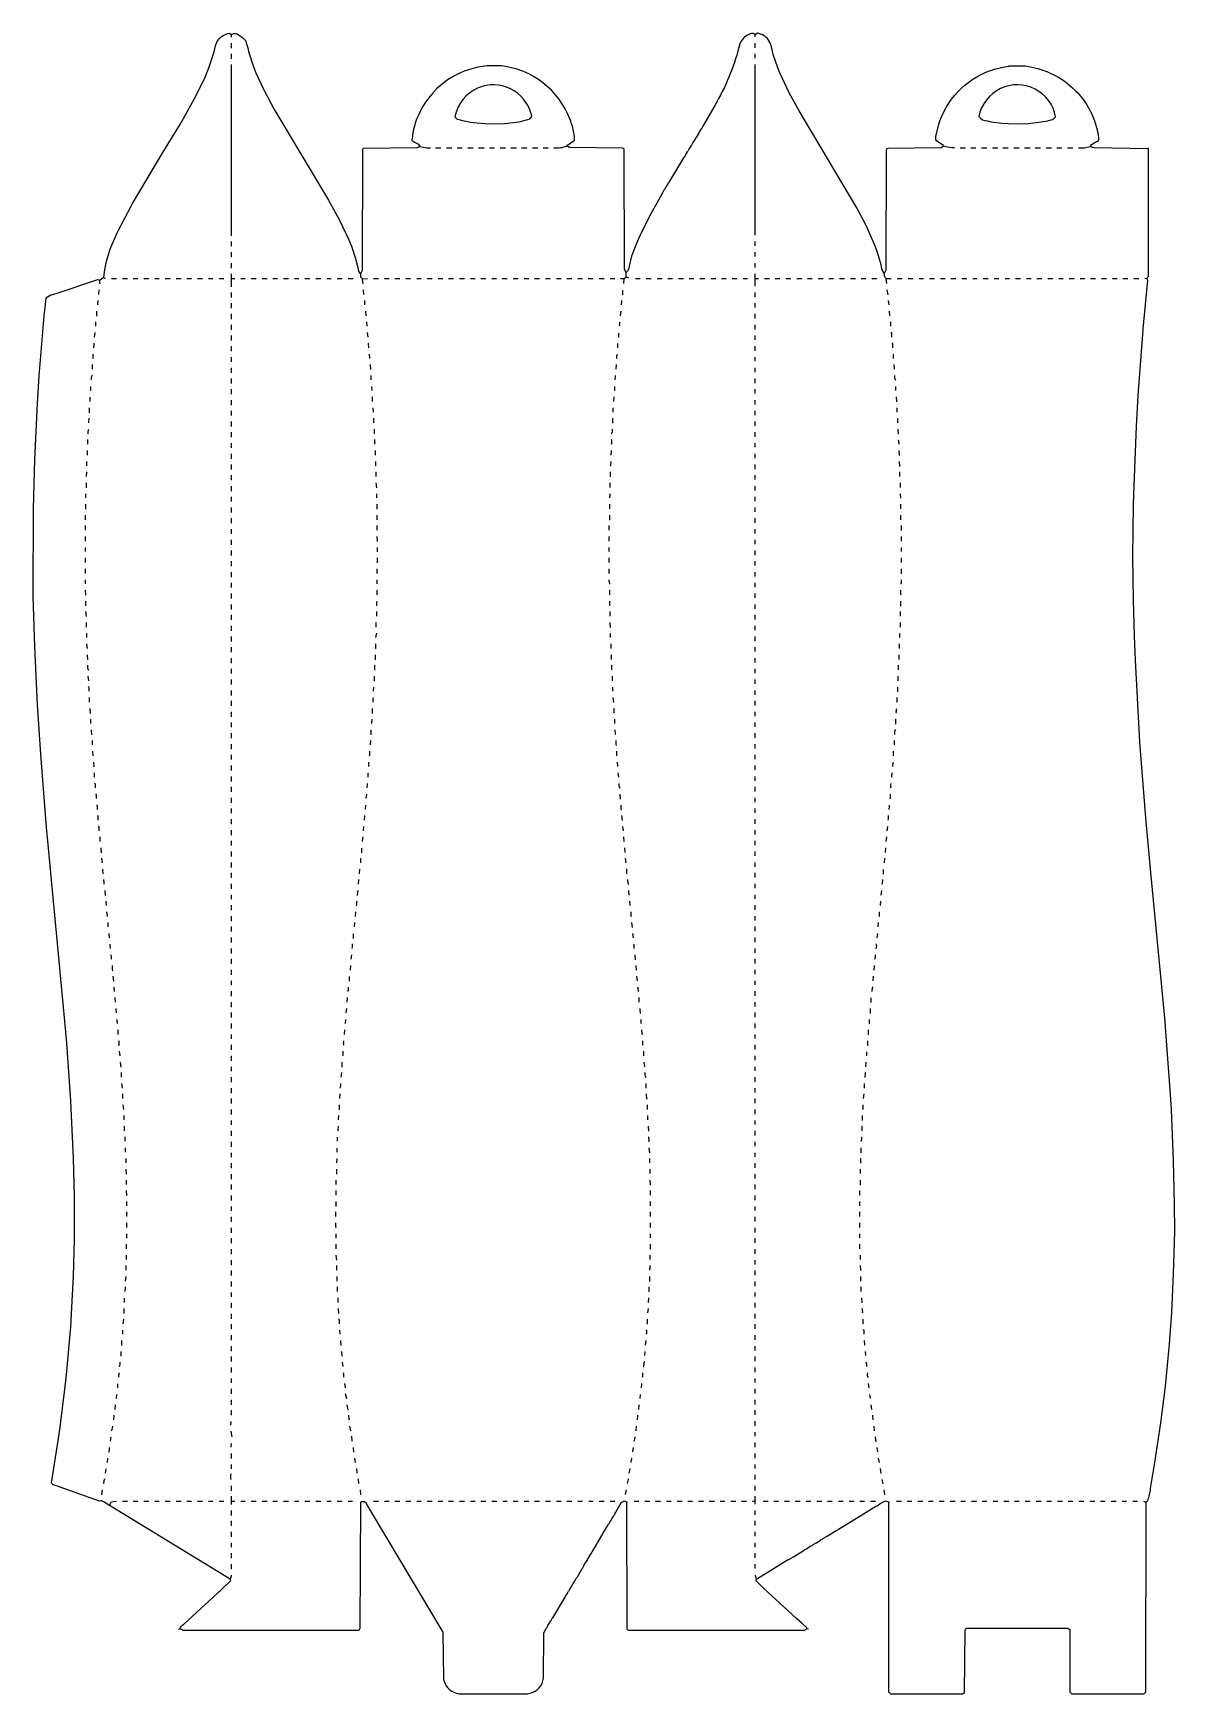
# Model space of a CAD drawing. Extents: x 252 to 2761, y 370 to 4019.
import ezdxf

# ---------------------------------------------------------------- set-up
doc = ezdxf.new("R2010")
doc.units = 0
doc.layers.get('0').update_dxf_attribs({"linetype": 'CONTINUOUS'})

msp = doc.modelspace()

# ---------------------------------------------------------------- linework, layer by layer
at = {"color": 7, "linetype": 'CONTINUOUS'}
for points in [[(411, 3480, -0.120666), (407, 3482, -0.090129), (436.7, 3580.1), (439.2, 3585.9), (467, 3639), (470.2, 3644.9), (537.2, 3756.9), (576, 3820, -0.129316), (578.8, 3825.1), (610.2, 3881.9), (629.7, 3922.1), (638.2, 3942.9), (649.647059, 3978.088235), (652.647059, 3991.088235), (655.8, 3999.1), (658.2, 4003.9, -0.184813), (683, 4019), (686, 4017), (689, 4017, -0.348043), (703.153846, 4015.230769, -0.115115), (719, 4002), (720.2, 3998.1), (723.615385, 3986.923077), (725.352941, 3979.088235), (735.3, 3947.1), (741.3, 3932.1), (758.2, 3896.1), (759.8, 3892.9), (780.230769, 3854.153846), (783.2, 3849.1), (901.2, 3652.1), (925.2, 3608.1), (945.7, 3564.9), (951.2, 3551.1), (960.647059, 3523.911765), (961.352941, 3521.088235), (965.594595, 3503.932432), (966.405405, 3499.067568, 0.224135), (972, 3490)], [(2123, 3492), (2122, 3492), (2120.769231, 3493.846154), (2119.230769, 3496.153846), (2117.405405, 3501.067568), (2115.647059, 3509.911765), (2107.7, 3536.9), (2102.7, 3550.9), (2083.2, 3595.1), (2062.2, 3635.1), (1935.2, 3848.1), (1913.230769, 3888.153846), (1892.8, 3931.9), (1888.3, 3943.1), (1878.647059, 3971.911765), (1874.384615, 3989.076923, 0.132248), (1867.24, 4005.18, 0.191738), (1844, 4019), (1841, 4017), (1837, 4017, 0.341021), (1824.9, 4016.2, 0.205161), (1805.3, 3995.9, -0.068625), (1754.2, 3867.9, -0.067868), (1750, 3861), (1749.8, 3860.1), (1724, 3815), (1723, 3814, -0.129316), (1720.2, 3808.9), (1718, 3805, 0.145376), (1716, 3801), (1709, 3790, 0.120666), (1707, 3786), (1702, 3779, -0.212214), (1700, 3776, -0.129316), (1697.2, 3770.9), (1694, 3766, -0.129316), (1691.2, 3760.9), (1689, 3758, -0.066559), (1681, 3745), (1648, 3690), (1647, 3689, -0.129316), (1644.2, 3683.9, -0.089283), (1641, 3679, -0.129316), (1638.2, 3673.9), (1635, 3668, 0.120666), (1633, 3664), (1606.2, 3616.9), (1585.2, 3573.9), (1579.3, 3560.9), (1567.3, 3528.9), (1561.647059, 3507.088235, -0.234862), (1555, 3493)], [(1396, 3767, 0.095281), (1425, 3771), (1426, 3773), (1441, 3783), (1442, 3785, 0.076783), (1431.3, 3831.1, 0.280254), (1281, 3947, 0.232825), (1131.2, 3888.9), (1130, 3887, 0.1622), (1084.569231, 3787.053846, 0.45566), (1086.82, 3781.76), (1090.18, 3779.24), (1097, 3776), (1102, 3771), (1102, 3770)], [(2277, 3767, -0.099106), (2253, 3771), (2253, 3772), (2238, 3782), (2236, 3785), (2236, 3792), (2241.352941, 3815.911765, -0.237359), (2355.9, 3937.3), (2364.9, 3940.3), (2383.067568, 3944.594595), (2395.946154, 3946.430769), (2397, 3947), (2432, 3947), (2439.946154, 3945.569231, -0.152703), (2537.22069, 3898.248276, -0.180317), (2593.42, 3788.06, -0.380709), (2589, 3780), (2576, 3772), (2576, 3770)], [(1281, 3820), (1319.932432, 3824.405405), (1335.9, 3828.3), (1338.9, 3829.3), (1343, 3831), (1346, 3833, 0.372935), (1346.3, 3842.1, 0.453097), (1230.1, 3898.8, 0.252517), (1179, 3835), (1184, 3830), (1190.088235, 3828.352941), (1192.911765, 3827.647059), (1213.06, 3823.42), (1218.94, 3822.58), (1245.013139, 3820.486131), (1281, 3820)], [(2433, 3820), (2456.95122, 3822.439024), (2482.1, 3826.7), (2489.1, 3828.7, 0.158225), (2499, 3835, 0.497202), (2377.9, 3897.2, 0.228405), (2330, 3836, 0.229294), (2349.088235, 3826.352941), (2356.923077, 3824.615385), (2381.030973, 3821.464602), (2394.969027, 3820.535398), (2433, 3820)], [(978, 3468, -0.129361), (976.439024, 3471.04878), (976, 3479), (972, 3483), (972, 3490), (972.2, 3490.9), (975.50188, 3498.001866), (976.49812, 3763.998134, -0.235341), (979.004237, 3766.50431), (1094.995763, 3767.49569), (1096.9, 3768.2, -0.105047), (1102, 3770), (1109.911765, 3768.647059, 0.085689), (1125, 3767)], [(1550, 3469), (1551, 3480), (1555, 3484), (1555, 3493), (1551.498106, 3500.00188), (1551, 3764, 0.241527), (1546.995727, 3766.504347), (1432.004273, 3767.495653, -0.074441), (1425, 3771)], [(2128, 3469), (2127, 3480, -0.294018), (2123, 3492), (2126.501894, 3499.00188), (2127.498106, 3762.99812, -0.408398), (2131.004273, 3766.504347), (2245.995727, 3767.495653, 0.074441), (2253, 3771)], [(2692, 793), (2694.1, 792.2, 0.570539), (2701, 794, 0.081698), (2707.615385, 821.076923), (2717.405405, 877.932432), (2730.569231, 965.053846), (2740.439024, 1044.95122), (2749.541176, 1139.035294), (2754.466926, 1207.970817), (2758.515596, 1293.014679), (2761, 1386), (2760.491808, 1446.007932), (2758.514682, 1541.986134), (2753.470769, 1654.026154), (2751.533074, 1686.970817), (2740.544828, 1834.962069), (2739.544828, 1846.962069), (2708.54918, 2174.959016), (2697.544828, 2294.962069), (2684.464602, 2461.030973), (2682.535398, 2489.969027), (2674.480059, 2641.018464), (2672.518471, 2693.982803), (2670.494738, 2773.005154), (2669, 2869), (2670.511892, 2983.011351), (2671.488108, 3024.988649), (2676.527624, 3155.024862), (2680.468966, 3223.972414), (2690.544828, 3357.037931), (2691.54918, 3369.040984), (2702, 3476), (2700, 3479, -0.085094), (2703, 3485), (2703, 3763), (2702, 3766)], [(571, 512), (574, 513, -0.128525), (583, 523), (657, 591, -0.071068), (664, 597), (666, 599), (686.4, 618.8), (685, 622), (423.153846, 781.230769), (421, 783), (418.18, 784.24), (414.82, 786.76), (406.911765, 791.647059), (404.206897, 792.517241), (402, 794), (398, 793.5), (311.1, 824.2), (309.9, 824.7), (296, 829), (292, 833), (308.58, 936.06), (311.42, 955.94), (322.560976, 1045.04878), (325.439024, 1070.95122), (334.535398, 1176.030973), (336.464602, 1204.969027), (340.516098, 1288.015122), (343, 1369), (342.490203, 1463.009427), (340.515596, 1546.985321), (335.529231, 1655.973846), (334.531034, 1672.972414), (325.544828, 1799.962069), (323.544828, 1824.962069), (283.54918, 2251.959016), (281.54918, 2273.959016), (268.464602, 2435.030973), (261.531034, 2542.972414), (255.482797, 2671.016093), (252, 2782), (252.511101, 2974.010628), (255.482185, 3081.983373), (261.470769, 3204.973846), (265.464602, 3265.969027), (276.445545, 3397.955446), (280.42, 3435.94, -0.237592), (295.1, 3444.7), (308.9, 3449.3), (394, 3477.5), (399, 3477), (404.9, 3481.2), (407, 3482)], [(1561, 3481, -0.085094), (1555, 3484)], [(1541, 3375, -0.088179), (1542, 3385)], [(2137, 3375, 0.088179), (2136, 3385)], [(385, 3328, 0.075231), (386, 3338)], [(1535, 3304, -0.088179), (1536, 3314)], [(380, 3257, -0.177876), (382, 3268)], [(2148, 3256, -0.177876), (2146, 3267)], [(373, 3139, -0.088179), (374, 3149)], [(1524, 3139, 0.075231), (1525, 3149)], [(1523, 3116, 0.163788), (1523, 3126)], [(2156, 3115, -0.09779), (2154, 3125)], [(1521, 3068, 0.075231), (1522, 3078)], [(1519, 2998, 0.07013), (1520, 3007)], [(1007, 2761, -0.088179), (1008, 2771)], [(374, 2619, -0.106907), (372, 2630)], [(999, 2549, -0.088179), (1000, 2559)], [(2150, 2549, 0.075231), (2151, 2559)], [(2149, 2525, -0.088179), (2150, 2535)], [(2146, 2478, -0.177876), (2148, 2489)], [(1534, 2454, -0.079254), (1533, 2465)], [(991, 2431, 0.075231), (992, 2441)], [(988, 2384, -0.088179), (989, 2394)], [(1542, 2360, -0.23154), (1540, 2370)], [(2138, 2360, -0.200482), (2138, 2370)], [(395, 2290, 0.088179), (394, 2300)], [(2131, 2290, 0.075231), (2132, 2300)], [(2133, 2313, 0.075231), (2134, 2323)], [(408, 2149, 0.088179), (407, 2159)], [(1561, 2148, -0.129361), (1559.439024, 2151.04878), (1559, 2159)], [(2118, 2149, 0.075231), (2119, 2159)], [(965, 2124), (965.445545, 2132.955446, -0.131523), (967, 2136)], [(1567, 2077, -0.079254), (1566, 2088)], [(953, 2008, 0.075231), (954, 2018)], [(2105, 2007, 0.159525), (2105, 2018)], [(424, 1984, 0.088179), (423, 1994)], [(2102, 1984, 0.075231), (2103, 1994)], [(427, 1959, -0.079254), (426, 1970)], [(944, 1913, 0.075231), (945, 1923)], [(1582, 1913, 0.088179), (1581, 1923)], [(2096, 1913), (2096.439024, 1920.95122, -0.129758), (2098, 1924)], [(1587, 1865, -0.079254), (1586, 1876)], [(437, 1843, 0.083987), (436, 1852)], [(439, 1819, 0.088179), (438, 1829)], [(1591, 1818, -0.079254), (1590, 1829)], [(440, 1794, 0.178797), (440, 1805)], [(935, 1795, -0.171293), (935, 1805)], [(1599, 1724, -0.177876), (1597, 1735)], [(2080, 1725, 0.075231), (2081, 1735)], [(926, 1678, -0.088179), (927, 1688)], [(927, 1701, 0.075231), (928, 1711)], [(2072, 1584, 0.075231), (2073, 1594)], [(918, 1394, -0.079254), (917, 1405)], [(1607, 1301, 0.075231), (1608, 1311)], [(2075, 1207, 0.088179), (2074, 1217)], [(1600, 1160, 0.160864), (1600, 1170)], [(2077, 1182, -0.079254), (2076, 1193)], [(442, 1089, 0.075231), (443, 1099)], [(1594, 1088), (1594.445545, 1096.955446, -0.131523), (1596, 1100)], [(2084, 1089, 0.088179), (2083, 1099)], [(935, 1066, 0.083987), (934, 1075)], [(1591, 1066, 0.07013), (1592, 1075)], [(2088, 1065, -0.23154), (2086, 1075)], [(947, 971, -0.079254), (946, 982)], [(1573, 925, 0.063906), (1575, 935)], [(418, 901, 0.063906), (420, 911)], [(407, 832, -0.084195), (409, 841), (410, 842)], [(687, 841, -0.141494), (687, 853)], [(972, 807, 0.094891), (971, 818)], [(422, 789, 0.163892), (424.176, 792.032), (435, 793)], [(574, 513, -0.085094), (580, 510), (967, 510, 0.271313), (970.501812, 514.001799), (972, 791, -0.635689), (985.2, 785.1), (994.8, 768.9), (1152.3, 505.1), (1153.615385, 402.923077), (1154.384615, 399.076923), (1157.2, 392.1), (1159.769231, 387.846154, 0.237349), (1189, 370), (1338, 370), (1343.932432, 371.405405, 0.319834), (1373.504999, 404.004901), (1374.495001, 503.995099), (1378.8, 512.1), (1379.2, 512.9, -0.113019), (1382, 517, -0.129316), (1384.8, 522.1), (1387.8, 527.1, -0.089283), (1391, 532, -0.129316), (1393.8, 537.1), (1421, 582, -0.129316), (1423.8, 587.1), (1427.8, 594.1, -0.118981), (1430, 597, -0.129316), (1432.8, 602.1), (1435.8, 607.1, -0.089283), (1439, 612, -0.129316), (1441.8, 617.1), (1444.8, 622.1, -0.089283), (1448, 627), (1457.8, 644.1, -0.078461), (1459.8, 647.1), (1462, 651, 0.120666), (1464, 655), (1468, 661, 0.120666), (1470, 665), (1478.8, 679.1, -0.089283), (1482, 684), (1490.8, 699.1, -0.089283), (1494, 704), (1502, 718, 0.120666), (1504, 722), (1515.8, 741.1, -0.078461), (1517.8, 744.1), (1521, 749, -0.129316), (1523.8, 754.1), (1526.8, 759.1, -0.089283), (1530, 764, -0.129316), (1532.8, 769.1), (1545, 791), (1544, 792)], [(1545, 791, 0.162817), (1550, 794), (1552.1, 793.2, 0.111169), (1558, 791)], [(1842, 623), (1843.9, 623.3), (1910, 664, 0.129316), (1915.1, 666.8), (1919, 669, -0.120666), (1923, 671), (1937, 680, -0.120666), (1941, 682), (1945.1, 684.8, 0.118981), (1948, 687, 0.129316), (1953.1, 689.8), (1961, 695, 0.129316), (1966.1, 697.8), (1971, 701, 0.129316), (1976.1, 703.8), (1979.9, 706.2, 0.113019), (1984, 709, 0.129316), (1989.1, 711.8), (1994.1, 714.8, 0.089283), (1999, 718), (2017.1, 728.8, 0.089283), (2022, 732), (2040.1, 742.8, 0.089283), (2045, 746), (2045.9, 746.2), (2104, 782, 0.129316), (2109.1, 784.8), (2113.1, 787.8), (2125, 794), (2134, 791)], [(2132, 791), (2132, 374, 0.064594), (2137, 370), (2295, 370), (2296.1, 370.8), (2299, 373), (2300.496324, 509.996377), (2301.5, 512.5), (2302.9, 513.3), (2304, 514), (2526, 514), (2528, 513), (2530, 511), (2530, 374, 0.064594), (2535, 370), (2693, 370, 0.102492), (2697.501199, 374.001193), (2698, 791)], [(685, 622), (686.8, 627.1, 0.113888), (688, 631)], [(1956, 512), (1952, 513), (1952, 515), (1941.228302, 525.249057), (1929.771698, 535.750943), (1857, 602), (1841, 618), (1841, 621), (1842, 623, -0.155288), (1839, 631)]]:
    msp.add_lwpolyline(points, format="xyb", dxfattribs=at)
for points in [[(688, 4010), (688, 4017)], [(1839, 4011), (1839, 4017)], [(688, 3986), (688, 3997)], [(1839, 3987), (1839, 3997)], [(688, 3963), (688, 3974)], [(688, 3574), (688, 3950)], [(1839, 3964), (1839, 3974)], [(1839, 3575), (1839, 3950)], [(1136, 3767), (1148, 3767)], [(1160, 3767), (1172, 3767)], [(1184, 3767), (1195, 3767)], [(1207, 3767), (1219, 3767)], [(1231, 3767), (1243, 3767)], [(1255, 3767), (1266, 3767)], [(1278, 3767), (1290, 3767)], [(1302, 3767), (1314, 3767)], [(1325, 3767), (1337, 3767)], [(1349, 3767), (1361, 3767)], [(1373, 3767), (1384, 3767)], [(2289, 3767), (2301, 3767)], [(2313, 3767), (2324, 3767)], [(2336, 3767), (2348, 3767)], [(2360, 3767), (2372, 3767)], [(2383, 3767), (2395, 3767)], [(2407, 3767), (2419, 3767)], [(2431, 3767), (2443, 3767)], [(2454, 3767), (2466, 3767)], [(2478, 3767), (2490, 3767)], [(2502, 3767), (2513, 3767)], [(2525, 3767), (2537, 3767)], [(2549, 3767), (2561.967005, 3767.461929), (2576, 3770), (2579.9, 3768.8), (2583.004237, 3767.49569), (2702, 3766), (2703, 3767)], [(688, 3551), (688, 3561)], [(1839, 3552), (1839, 3561)], [(688, 3527), (688, 3538)], [(688, 3503), (688, 3514)], [(1839, 3528), (1839, 3538)], [(1839, 3504), (1839, 3514)], [(399, 3468), (398, 3477)], [(424, 3480), (435, 3480)], [(448, 3480), (459, 3480)], [(472, 3480), (482, 3480)], [(495, 3480), (506, 3480)], [(519, 3480), (529, 3480)], [(542, 3480), (553, 3480)], [(566, 3480), (577, 3480)], [(590, 3480), (600, 3480)], [(613, 3480), (624, 3480)], [(637, 3480), (647, 3480)], [(661, 3480), (671, 3480)], [(688, 3462), (688, 3480), (688, 3490)], [(688, 3480), (695, 3480)], [(708, 3480), (718, 3480)], [(731, 3480), (742, 3480)], [(755, 3480), (766, 3480)], [(779, 3480), (789, 3480)], [(802, 3480), (813, 3480)], [(826, 3480), (836, 3480)], [(849, 3480), (860, 3480)], [(873, 3480), (884, 3480)], [(897, 3480), (907, 3480)], [(920, 3480), (931, 3480)], [(944, 3480), (955, 3480)], [(976, 3479), (987, 3480)], [(1000, 3480), (1011, 3480)], [(1024, 3480), (1034, 3480)], [(1047, 3480), (1058, 3480)], [(1071, 3480), (1081, 3480)], [(1095, 3480), (1105, 3480)], [(1118, 3480), (1129, 3480)], [(1142, 3480), (1152, 3480)], [(1165, 3480), (1176, 3480)], [(1189, 3480), (1200, 3480)], [(1213, 3480), (1223, 3480)], [(1236, 3480), (1247, 3480)], [(1260, 3480), (1270, 3480)], [(1283, 3480), (1294, 3480)], [(1307, 3480), (1318, 3480)], [(1331, 3480), (1341, 3480)], [(1354, 3480), (1365, 3480)], [(1378, 3480), (1388, 3480)], [(1402, 3480), (1412, 3480)], [(1425, 3480), (1436, 3480)], [(1449, 3480), (1459, 3480)], [(1472, 3480), (1483, 3480)], [(1496, 3480), (1507, 3480)], [(1520, 3480), (1530, 3480)], [(1543, 3480), (1551, 3480)], [(1576, 3480), (1586, 3480)], [(1599, 3480), (1610, 3480)], [(1623, 3480), (1634, 3480)], [(1647, 3480), (1657, 3480)], [(1670, 3480), (1681, 3480)], [(1694, 3480), (1704, 3480)], [(1717, 3480), (1728, 3480)], [(1741, 3480), (1752, 3480)], [(1765, 3480), (1775, 3480)], [(1788, 3480), (1799, 3480)], [(1812, 3480), (1822, 3480)], [(1839, 3463), (1839, 3480), (1839, 3490)], [(1839, 3480), (1846, 3480)], [(1859, 3480), (1870, 3480)], [(1883, 3480), (1893, 3480)], [(1906, 3480), (1917, 3480)], [(1930, 3480), (1941, 3480)], [(1954, 3480), (1964, 3480)], [(1977, 3480), (1988, 3480)], [(2001, 3480), (2011, 3480)], [(2024, 3480), (2035, 3480)], [(2048, 3480), (2059, 3480)], [(2072, 3480), (2082, 3480)], [(2095, 3480), (2106, 3480)], [(2127, 3480), (2138, 3480)], [(2151, 3480), (2162, 3480)], [(2175, 3480), (2186, 3480)], [(2199, 3480), (2209, 3480)], [(2222, 3480), (2233, 3480)], [(2246, 3480), (2256, 3480)], [(2269, 3480), (2280, 3480)], [(2293, 3480), (2304, 3480)], [(2317, 3480), (2327, 3480)], [(2340, 3480), (2351, 3480)], [(2364, 3480), (2374, 3480)], [(2388, 3480), (2398, 3480)], [(2411, 3480), (2422, 3480)], [(2435, 3480), (2445, 3480)], [(2458, 3480), (2469, 3480)], [(2482, 3480), (2493, 3480)], [(2506, 3480), (2516, 3480)], [(2529, 3480), (2540, 3480)], [(2553, 3480), (2563, 3480)], [(2576, 3480), (2587, 3480)], [(2600, 3480), (2611, 3480)], [(2624, 3480), (2634, 3480)], [(2647, 3480), (2658, 3480)], [(2671, 3480), (2682, 3480)], [(2700, 3479), (2695, 3480)], [(394, 3422), (395, 3432)], [(396, 3445), (397, 3455)], [(688, 3438), (688, 3449)], [(979, 3445), (978, 3455)], [(981, 3422), (981, 3431), (980, 3432)], [(1545, 3422), (1546, 3432)], [(1548, 3444), (1548, 3454)], [(1839, 3439), (1839, 3449)], [(2131, 3444), (2129, 3455)], [(2133, 3422), (2132, 3432)], [(392, 3397), (392, 3408)], [(688, 3415), (688, 3426)], [(688, 3391), (688, 3402)], [(984, 3398), (983, 3408)], [(1543, 3398), (1544, 3408)], [(1839, 3416), (1839, 3426)], [(1839, 3392), (1839, 3402)], [(2135, 3398), (2134, 3408)], [(387, 3351), (388, 3361)], [(389, 3375), (390, 3376), (390, 3385)], [(688, 3367), (688, 3378)], [(986, 3375), (985, 3385)], [(988, 3351), (987, 3361)], [(1539, 3350), (1539, 3360)], [(1839, 3368), (1839, 3378)], [(2139, 3351), (2139, 3360), (2137, 3362)], [(688, 3344), (688, 3355)], [(688, 3320), (688, 3331)], [(990, 3328), (989, 3338)], [(1537, 3328), (1537, 3337)], [(1839, 3345), (1839, 3355)], [(1839, 3321), (1839, 3331)], [(2141, 3328), (2141, 3337), (2140, 3338)], [(382, 3281), (382, 3291)], [(383, 3304), (384, 3305), (384, 3314)], [(688, 3297), (688, 3307)], [(992, 3304), (991, 3314)], [(994, 3280), (993, 3291)], [(1533, 3281), (1534, 3291)], [(1839, 3298), (1839, 3307)], [(2143, 3304), (2143, 3313), (2142, 3314)], [(2145, 3281), (2144, 3291)], [(688, 3273), (688, 3284)], [(688, 3249), (688, 3260)], [(995, 3257), (995, 3267)], [(1531, 3257), (1532, 3267)], [(1839, 3274), (1839, 3284)], [(1839, 3250), (1839, 3260)], [(377, 3210), (377, 3219)], [(378, 3234), (379, 3235), (379, 3243)], [(688, 3226), (688, 3237)], [(688, 3202), (688, 3213)], [(997, 3234), (996, 3243)], [(998, 3210), (998, 3220)], [(1528, 3210), (1529, 3220)], [(1530, 3234), (1530, 3243)], [(1839, 3227), (1839, 3237)], [(1839, 3203), (1839, 3213)], [(2148, 3234), (2148, 3243)], [(2150, 3209), (2149, 3220)], [(376, 3185), (376, 3196)], [(688, 3179), (688, 3189)], [(1000, 3186), (999, 3196)], [(1527, 3186), (1527, 3196)], [(1839, 3180), (1839, 3189)], [(2151, 3186), (2151, 3196)], [(374, 3163), (375, 3173)], [(688, 3155), (688, 3166)], [(688, 3131), (688, 3142)], [(1001, 3163), (1001, 3173)], [(1002, 3139), (1002, 3149)], [(1526, 3162), (1526, 3173)], [(1839, 3156), (1839, 3166)], [(1839, 3132), (1839, 3142)], [(2152, 3163), (2152, 3173)], [(2154, 3138), (2153, 3149)], [(371, 3092), (371, 3102)], [(372, 3116), (372, 3126)], [(688, 3108), (688, 3118)], [(1003, 3116), (1003, 3126)], [(1004, 3092), (1004, 3102)], [(1522, 3092), (1523, 3102)], [(1839, 3109), (1839, 3118)], [(2156, 3091), (2155, 3102)], [(370, 3068), (370, 3078)], [(688, 3084), (688, 3095)], [(688, 3060), (688, 3071)], [(1005, 3068), (1005, 3078)], [(1839, 3085), (1839, 3095)], [(1839, 3061), (1839, 3071)], [(2157, 3067), (2156, 3078)], [(369, 3045), (370, 3055)], [(369, 3020), (369, 3031)], [(688, 3037), (688, 3048)], [(1006, 3045), (1006, 3055)], [(1007, 3020), (1006, 3031)], [(1520, 3021), (1520, 3031)], [(1521, 3044), (1521, 3055)], [(1839, 3038), (1839, 3048)], [(2157, 3045), (2157, 3055)], [(2158, 3021), (2158, 3031)], [(368, 2998), (368, 3007)], [(688, 3013), (688, 3024)], [(688, 2990), (688, 3000)], [(1007, 2998), (1007, 3007)], [(1839, 3014), (1839, 3024)], [(1839, 2991), (1839, 3000)], [(2159, 2997), (2158, 3007)], [(367, 2950), (367, 2960)], [(368, 2973), (368, 2984)], [(688, 2966), (688, 2977)], [(1008, 2973), (1008, 2984)], [(1008, 2950), (1008, 2960)], [(1519, 2974), (1519, 2984)], [(1519, 2949), (1519, 2960)], [(1839, 2967), (1839, 2977)], [(2159, 2974), (2159, 2984)], [(2159, 2950), (2159, 2960)], [(367, 2927), (367, 2937)], [(688, 2942), (688, 2953)], [(688, 2919), (688, 2929)], [(1008, 2927), (1008, 2937)], [(1518, 2927), (1518, 2937)], [(1839, 2943), (1839, 2953)], [(1839, 2920), (1839, 2929)], [(2160, 2926), (2160, 2937)], [(367, 2903), (367, 2913)], [(367, 2880), (367, 2889)], [(688, 2895), (688, 2906)], [(1009, 2902), (1008, 2913)], [(1009, 2879), (1009, 2889)], [(1518, 2903), (1518, 2913)], [(1518, 2880), (1518, 2889)], [(1839, 2896), (1839, 2906)], [(2160, 2903), (2160, 2913)], [(2160, 2880), (2160, 2889)], [(367, 2856), (367, 2866)], [(688, 2871), (688, 2882)], [(688, 2848), (688, 2859)], [(1009, 2855), (1009, 2866)], [(1518, 2856), (1518, 2866)], [(1839, 2872), (1839, 2882)], [(1839, 2849), (1839, 2859)], [(2160, 2856), (2160, 2866)], [(367, 2832), (367, 2842)], [(367, 2809), (367, 2818)], [(688, 2824), (688, 2835)], [(688, 2801), (688, 2811)], [(1008, 2832), (1008, 2842)], [(1008, 2809), (1008, 2818)], [(1518, 2832), (1518, 2842)], [(1519, 2808), (1518, 2818)], [(1839, 2825), (1839, 2835)], [(1839, 2802), (1839, 2811)], [(2159, 2809), (2160, 2810), (2160, 2818)], [(2160, 2831), (2160, 2842)], [(368, 2784), (367, 2795)], [(688, 2777), (688, 2788)], [(1008, 2785), (1008, 2795)], [(1519, 2785), (1519, 2795)], [(1839, 2778), (1839, 2788)], [(2159, 2785), (2159, 2795)], [(368, 2761), (368, 2771)], [(369, 2737), (368, 2748)], [(688, 2753), (688, 2764)], [(688, 2730), (688, 2741)], [(1007, 2738), (1007, 2748)], [(1519, 2761), (1519, 2771)], [(1520, 2738), (1520, 2748)], [(1839, 2754), (1839, 2764)], [(1839, 2731), (1839, 2741)], [(2158, 2738), (2158, 2748)], [(2159, 2760), (2159, 2771)], [(369, 2714), (369, 2724)], [(688, 2706), (688, 2717)], [(1005, 2691), (1007, 2701)], [(1006, 2714), (1006, 2724)], [(1521, 2713), (1520, 2724)], [(1839, 2707), (1839, 2717)], [(2157, 2714), (2158, 2715), (2158, 2724)], [(370, 2691), (370, 2700)], [(371, 2667), (370, 2677)], [(688, 2682), (688, 2693)], [(688, 2659), (688, 2670)], [(1005, 2666), (1005, 2677)], [(1521, 2691), (1521, 2700)], [(1522, 2667), (1522, 2677)], [(1839, 2683), (1839, 2693)], [(1839, 2660), (1839, 2670)], [(2156, 2667), (2156, 2677)], [(2157, 2691), (2157, 2700)], [(372, 2642), (371, 2653)], [(688, 2635), (688, 2646)], [(1003, 2619), (1003, 2630)], [(1004, 2642), (1004, 2653)], [(1523, 2643), (1523, 2653)], [(1524, 2620), (1524, 2630)], [(1839, 2636), (1839, 2646)], [(2154, 2620), (2154, 2630)], [(2155, 2643), (2155, 2653)], [(374, 2596), (373, 2606)], [(688, 2612), (688, 2622)], [(688, 2588), (688, 2599)], [(1002, 2595), (1002, 2606)], [(1525, 2596), (1525, 2606)], [(1839, 2613), (1839, 2622)], [(1839, 2589), (1839, 2599)], [(2153, 2596), (2153, 2606)], [(375, 2573), (375, 2581), (373, 2583)], [(376, 2549), (376, 2559)], [(688, 2564), (688, 2575)], [(1000, 2573), (1001, 2582)], [(1526, 2573), (1526, 2582)], [(1528, 2548), (1527, 2559)], [(1839, 2565), (1839, 2575)], [(2152, 2572), (2152, 2582)], [(378, 2524), (377, 2535)], [(688, 2541), (688, 2552)], [(688, 2517), (688, 2528)], [(998, 2524), (998, 2535)], [(1529, 2525), (1529, 2534), (1528, 2535)], [(1839, 2542), (1839, 2552)], [(1839, 2518), (1839, 2528)], [(379, 2502), (379, 2511), (378, 2512)], [(381, 2477), (380, 2488)], [(688, 2494), (688, 2504)], [(995, 2477), (995, 2488)], [(996, 2502), (997, 2512)], [(1530, 2502), (1530, 2512)], [(1532, 2478), (1531, 2488)], [(1839, 2495), (1839, 2504)], [(2148, 2501), (2148, 2512)], [(382, 2455), (382, 2465)], [(688, 2470), (688, 2481)], [(688, 2446), (688, 2457)], [(993, 2455), (994, 2465)], [(1839, 2471), (1839, 2481)], [(1839, 2447), (1839, 2457)], [(2144, 2455), (2145, 2456), (2145, 2465)], [(384, 2431), (383, 2441)], [(386, 2407), (385, 2417)], [(688, 2423), (688, 2433)], [(688, 2399), (688, 2410)], [(990, 2408), (990, 2417)], [(1535, 2431), (1535, 2441)], [(1537, 2408), (1536, 2417)], [(1839, 2424), (1839, 2433)], [(1839, 2400), (1839, 2410)], [(2141, 2408), (2142, 2417)], [(2143, 2431), (2143, 2441)], [(387, 2384), (387, 2394)], [(688, 2375), (688, 2386)], [(1539, 2384), (1538, 2394)], [(1839, 2376), (1839, 2386)], [(2139, 2384), (2140, 2394)], [(389, 2361), (389, 2369), (387, 2371)], [(391, 2337), (391, 2346), (390, 2347)], [(688, 2352), (688, 2363)], [(688, 2328), (688, 2339)], [(984, 2337), (985, 2347)], [(986, 2361), (987, 2370)], [(1543, 2336), (1542, 2347)], [(1839, 2353), (1839, 2363)], [(1839, 2329), (1839, 2339)], [(2135, 2337), (2136, 2338), (2136, 2347)], [(393, 2313), (393, 2322), (392, 2323)], [(688, 2305), (688, 2315)], [(980, 2290), (981, 2300)], [(982, 2313), (983, 2323)], [(1544, 2312), (1545, 2313), (1544.439024, 2315.04878), (1544, 2323)], [(1547, 2289), (1546, 2300)], [(1839, 2306), (1839, 2315)], [(397, 2266), (397, 2275), (395, 2277)], [(688, 2281), (688, 2292)], [(688, 2257), (688, 2268)], [(978, 2266), (979, 2276)], [(1549, 2266), (1548, 2276)], [(1839, 2282), (1839, 2292)], [(1839, 2258), (1839, 2268)], [(2129, 2266), (2130, 2276)], [(399, 2243), (399, 2253)], [(402, 2218), (401, 2229)], [(688, 2234), (688, 2244)], [(974, 2218), (974, 2228)], [(976, 2243), (977, 2253)], [(1551, 2243), (1550, 2253)], [(1553, 2219), (1552, 2229)], [(1839, 2235), (1839, 2244)], [(2125, 2219), (2126, 2229)], [(2127, 2243), (2128, 2253)], [(404, 2196), (403, 2206)], [(688, 2210), (688, 2221)], [(688, 2186), (688, 2197)], [(971, 2196), (972, 2197), (972, 2206)], [(1555, 2196), (1554, 2206)], [(1839, 2211), (1839, 2221)], [(1839, 2187), (1839, 2197)], [(2123, 2196), (2124, 2206)], [(406, 2172), (405, 2182)], [(688, 2163), (688, 2174)], [(967, 2149), (968, 2159)], [(969, 2172), (970, 2182)], [(1557, 2172), (1557, 2181), (1555, 2183)], [(1839, 2164), (1839, 2174)], [(2121, 2171), (2121, 2181)], [(411, 2124), (410, 2135)], [(688, 2139), (688, 2150)], [(688, 2116), (688, 2126)], [(1562, 2125), (1561, 2135)], [(1839, 2140), (1839, 2150)], [(1839, 2117), (1839, 2126)], [(2116, 2125), (2117, 2135)], [(413, 2102), (412, 2112)], [(415, 2078), (414, 2088)], [(688, 2092), (688, 2103)], [(960, 2078), (961, 2088)], [(962, 2102), (963, 2103), (963, 2112)], [(1564, 2102), (1563, 2112)], [(1839, 2093), (1839, 2103)], [(2111, 2078), (2112, 2079), (2112, 2088)], [(2114, 2102), (2115, 2112)], [(417, 2055), (417, 2064), (416, 2065)], [(688, 2068), (688, 2079)], [(688, 2045), (688, 2056)], [(958, 2055), (959, 2065)], [(1569, 2054), (1568, 2065)], [(1839, 2069), (1839, 2079)], [(1839, 2046), (1839, 2056)], [(2109, 2055), (2110, 2065)], [(420, 2031), (419, 2041)], [(422, 2008), (421, 2017)], [(688, 2021), (688, 2032)], [(688, 1997), (688, 2008)], [(956, 2030), (956, 2040)], [(1571, 2031), (1570, 2041)], [(1573, 2008), (1573, 2016), (1572, 2017)], [(1839, 2022), (1839, 2032)], [(1839, 1998), (1839, 2008)], [(2107, 2031), (2108, 2041)], [(688, 1974), (688, 1985)], [(951, 1984), (952, 1994)], [(1576, 1983), (1575, 1994)], [(1839, 1975), (1839, 1985)], [(429, 1936), (428, 1947)], [(688, 1950), (688, 1961)], [(688, 1927), (688, 1937)], [(947, 1936), (947, 1946)], [(949, 1960), (950, 1970)], [(1578, 1960), (1577, 1970)], [(1580, 1937), (1579, 1947)], [(1839, 1951), (1839, 1961)], [(1839, 1928), (1839, 1937)], [(2098, 1937), (2099, 1947)], [(2100, 1960), (2101, 1970)], [(431, 1913), (430, 1923)], [(433, 1890), (432, 1900)], [(688, 1903), (688, 1914)], [(942, 1890), (943, 1900)], [(1584, 1890), (1584, 1899), (1583, 1900)], [(1839, 1904), (1839, 1914)], [(2094, 1889), (2094, 1899)], [(435, 1866), (434, 1876)], [(688, 1879), (688, 1890)], [(688, 1856), (688, 1867)], [(940, 1866), (941, 1876)], [(1839, 1880), (1839, 1890)], [(1839, 1857), (1839, 1867)], [(2092, 1865), (2092, 1876)], [(688, 1832), (688, 1843)], [(936, 1819), (937, 1829)], [(938, 1843), (939, 1852)], [(1588, 1843), (1588, 1852)], [(1839, 1833), (1839, 1843)], [(2087, 1818), (2088, 1819), (2088, 1829)], [(2089, 1842), (2090, 1843), (2090, 1852)], [(688, 1809), (688, 1819)], [(688, 1785), (688, 1796)], [(1592, 1795), (1592, 1805)], [(1839, 1810), (1839, 1819)], [(1839, 1786), (1839, 1796)], [(2086, 1794), (2086, 1805)], [(443, 1772), (442, 1782)], [(445, 1747), (444, 1758)], [(688, 1761), (688, 1772)], [(931, 1747), (931, 1758)], [(932, 1772), (933, 1773), (933, 1782)], [(1594, 1772), (1594, 1781), (1593, 1782)], [(1596, 1748), (1595, 1758)], [(1839, 1762), (1839, 1772)], [(2082, 1748), (2083, 1758)], [(2084, 1772), (2084, 1781)], [(446, 1725), (446, 1735)], [(688, 1738), (688, 1748)], [(688, 1714), (688, 1725)], [(929, 1725), (930, 1735)], [(1839, 1739), (1839, 1748)], [(1839, 1715), (1839, 1725)], [(448, 1701), (447, 1711)], [(449, 1678), (449, 1688)], [(688, 1690), (688, 1701)], [(1599, 1701), (1599, 1711)], [(1601, 1677), (1600, 1688)], [(1839, 1691), (1839, 1701)], [(2077, 1678), (2078, 1688)], [(2079, 1701), (2079, 1711)], [(451, 1654), (450, 1664)], [(688, 1667), (688, 1678)], [(688, 1643), (688, 1654)], [(925, 1653), (925, 1664)], [(1602, 1654), (1602, 1664)], [(1839, 1668), (1839, 1678)], [(1839, 1644), (1839, 1654)], [(2076, 1654), (2076, 1664)], [(452, 1631), (452, 1641)], [(453, 1607), (453, 1617)], [(688, 1620), (688, 1630)], [(688, 1596), (688, 1607)], [(922, 1607), (923, 1617)], [(923, 1631), (924, 1641)], [(1603, 1631), (1603, 1641)], [(1605, 1606), (1604, 1617)], [(1839, 1621), (1839, 1630)], [(1839, 1597), (1839, 1607)], [(2073, 1607), (2074, 1608), (2074, 1617)], [(2075, 1630), (2075, 1641)], [(454, 1584), (454, 1594)], [(455, 1560), (455, 1570)], [(688, 1572), (688, 1583)], [(921, 1584), (921, 1593)], [(1606, 1583), (1605, 1594)], [(1607, 1559), (1606, 1570)], [(1839, 1573), (1839, 1583)], [(2072, 1559), (2072, 1570)], [(456, 1537), (456, 1546)], [(688, 1549), (688, 1559)], [(688, 1525), (688, 1536)], [(919, 1537), (920, 1546)], [(920, 1560), (920, 1569)], [(1607, 1537), (1607, 1546)], [(1839, 1550), (1839, 1559)], [(1839, 1526), (1839, 1536)], [(2071, 1536), (2071, 1546)], [(457, 1512), (456, 1523)], [(457, 1489), (457, 1499)], [(688, 1501), (688, 1512)], [(918, 1489), (918, 1499)], [(919, 1512), (919, 1523)], [(1608, 1513), (1608, 1523)], [(1609, 1488), (1608, 1499)], [(1839, 1502), (1839, 1512)], [(2070, 1513), (2070, 1523)], [(2070, 1488), (2070, 1499)], [(458, 1465), (457, 1476)], [(688, 1478), (688, 1489)], [(688, 1454), (688, 1465)], [(918, 1466), (918, 1476)], [(1609, 1466), (1609, 1476)], [(1839, 1479), (1839, 1489)], [(1839, 1455), (1839, 1465)], [(2069, 1466), (2069, 1476)], [(458, 1442), (458, 1452)], [(458, 1419), (458, 1429)], [(688, 1431), (688, 1441)], [(917, 1419), (917, 1429)], [(918, 1441), (918, 1452)], [(1609, 1442), (1609, 1452)], [(1609, 1419), (1609, 1429)], [(1839, 1432), (1839, 1441)], [(2069, 1442), (2069, 1452)], [(2069, 1419), (2069, 1429)], [(458, 1395), (458, 1405)], [(688, 1407), (688, 1418)], [(688, 1383), (688, 1394)], [(1609, 1395), (1609, 1405)], [(1839, 1408), (1839, 1418)], [(1839, 1384), (1839, 1394)], [(2069, 1395), (2069, 1405)], [(457, 1348), (457, 1358)], [(458, 1371), (458, 1381)], [(688, 1360), (688, 1371)], [(918, 1371), (918, 1381)], [(918, 1348), (918, 1358)], [(1609, 1372), (1609, 1381)], [(1609, 1347), (1609, 1358)], [(1839, 1361), (1839, 1371)], [(2069, 1372), (2069, 1381)], [(2069, 1348), (2069, 1358)], [(457, 1324), (457, 1334)], [(688, 1336), (688, 1347)], [(688, 1312), (688, 1323)], [(919, 1323), (918, 1334)], [(1608, 1324), (1608, 1334)], [(1839, 1337), (1839, 1347)], [(1839, 1313), (1839, 1323)], [(2070, 1324), (2070, 1334)], [(455, 1277), (456, 1287)], [(456, 1301), (456, 1311)], [(688, 1289), (688, 1300)], [(919, 1301), (919, 1311)], [(920, 1277), (920, 1287)], [(1607, 1276), (1607, 1287)], [(1839, 1290), (1839, 1300)], [(2071, 1300), (2070, 1311)], [(2071, 1277), (2071, 1287)], [(454, 1254), (455, 1264)], [(688, 1265), (688, 1276)], [(688, 1242), (688, 1252)], [(921, 1254), (921, 1264)], [(1606, 1253), (1606, 1264)], [(1839, 1266), (1839, 1276)], [(1839, 1243), (1839, 1252)], [(2072, 1254), (2072, 1264)], [(452, 1206), (452, 1217)], [(453, 1230), (453, 1239)], [(688, 1218), (688, 1229)], [(688, 1194), (688, 1205)], [(922, 1230), (922, 1240)], [(924, 1206), (923, 1217)], [(1603, 1207), (1604, 1217)], [(1604, 1230), (1605, 1240)], [(1839, 1219), (1839, 1229)], [(1839, 1195), (1839, 1205)], [(2074, 1229), (2073, 1240)], [(448, 1160), (449, 1161), (449, 1169)], [(450, 1183), (451, 1193)], [(688, 1171), (688, 1182)], [(925, 1183), (925, 1192), (923, 1194)], [(927, 1160), (926, 1169)], [(1601, 1183), (1602, 1184), (1602, 1193)], [(1839, 1172), (1839, 1182)], [(2078, 1160), (2078, 1168), (2076, 1170)], [(447, 1135), (447, 1146)], [(688, 1147), (688, 1158)], [(688, 1123), (688, 1134)], [(929, 1135), (928, 1146)], [(1598, 1136), (1599, 1146)], [(1839, 1148), (1839, 1158)], [(1839, 1124), (1839, 1134)], [(2080, 1136), (2079, 1146)], [(445, 1112), (445, 1122)], [(688, 1100), (688, 1111)], [(931, 1112), (930, 1122)], [(933, 1089), (932, 1099)], [(1596, 1113), (1597, 1122)], [(1839, 1101), (1839, 1111)], [(2082, 1113), (2081, 1122)], [(440, 1066), (441, 1075)], [(688, 1076), (688, 1087)], [(688, 1053), (688, 1063)], [(1839, 1077), (1839, 1087)], [(1839, 1054), (1839, 1063)], [(435, 1019), (436, 1028)], [(437, 1042), (438, 1043), (438, 1051)], [(688, 1029), (688, 1040)], [(938, 1042), (937, 1052)], [(941, 1018), (938, 1029)], [(1586, 1019), (1587, 1028)], [(1589, 1042), (1590, 1052)], [(1839, 1030), (1839, 1040)], [(2089, 1042), (2088, 1052)], [(2092, 1019), (2091, 1028)], [(432, 995), (433, 1005)], [(688, 1005), (688, 1016)], [(688, 982), (688, 993)], [(944, 994), (942, 1005)], [(1583, 995), (1584, 1005)], [(1839, 1006), (1839, 1016)], [(1839, 983), (1839, 993)], [(2095, 995), (2094, 1005)], [(425, 948), (427, 958)], [(429, 972), (430, 982)], [(686, 960), (687, 968)], [(950, 948), (948, 958)], [(1577, 948), (1578, 958)], [(1580, 972), (1581, 982)], [(1839, 959), (1839, 969)], [(2098, 972), (2097, 982)], [(2101, 948), (2100, 958)], [(422, 925), (423, 934)], [(689, 935), (687, 947)], [(687, 912), (688, 920)], [(953, 925), (952, 936)], [(1839, 936), (1839, 945)], [(1839, 912), (1839, 922)], [(2105, 924), (2103, 935)], [(415, 878), (416, 888)], [(688, 887), (688, 898)], [(957, 901), (956, 911)], [(960, 878), (959, 888)], [(1566, 878), (1568, 888)], [(1570, 902), (1571, 911)], [(1839, 888), (1839, 898)], [(2108, 902), (2107, 911)], [(2112, 878), (2110, 888)], [(411, 855), (412, 864)], [(688, 864), (688, 874)], [(964, 855), (963, 865)], [(968, 832), (967, 842)], [(1558, 832), (1560, 841), (1559, 842)], [(1562, 855), (1564, 865)], [(1839, 865), (1839, 874)], [(1839, 841), (1839, 851)], [(2116, 854), (2114, 865)], [(2120, 831), (2118, 841)], [(403, 807), (404, 818)], [(688, 816), (688, 827)], [(688, 786), (688, 793), (688, 804)], [(1554, 808), (1556, 818)], [(1839, 817), (1839, 827)], [(1839, 787), (1839, 793), (1839, 804)], [(2123, 807), (2124, 808), (2122.2, 817.1), (2122, 818)], [(421, 783), (421, 787)], [(448, 793), (459, 793)], [(472, 793), (482, 793)], [(495, 793), (506, 793)], [(519, 793), (529, 793)], [(542, 793), (553, 793)], [(566, 793), (577, 793)], [(590, 793), (600, 793)], [(613, 793), (624, 793)], [(637, 793), (647, 793)], [(661, 793), (671, 793)], [(688, 793), (695, 793)], [(688, 762), (688, 773)], [(708, 793), (718, 793)], [(731, 793), (742, 793)], [(755, 793), (766, 793)], [(779, 793), (789, 793)], [(802, 793), (813, 793)], [(826, 793), (836, 793)], [(849, 793), (860, 793)], [(873, 793), (884, 793)], [(897, 793), (907, 793)], [(920, 793), (931, 793)], [(944, 793), (954, 793)], [(1000, 793), (1011, 793)], [(1024, 793), (1034, 793)], [(1047, 793), (1058, 793)], [(1071, 793), (1082, 793)], [(1095, 793), (1105, 793)], [(1118, 793), (1129, 793)], [(1142, 793), (1152, 793)], [(1165, 793), (1176, 793)], [(1189, 793), (1200, 793)], [(1213, 793), (1223, 793)], [(1236, 793), (1247, 793)], [(1260, 793), (1271, 793)], [(1284, 793), (1294, 793)], [(1307, 793), (1318, 793)], [(1331, 793), (1341, 793)], [(1354, 793), (1365, 793)], [(1378, 793), (1389, 793)], [(1402, 793), (1412, 793)], [(1425, 793), (1436, 793)], [(1449, 793), (1459, 793)], [(1473, 793), (1483, 793)], [(1496, 793), (1507, 793)], [(1520, 793), (1530, 793)], [(1556, 791), (1556.7, 512.9), (1558.9, 510.7), (1560, 510), (1947, 510), (1952, 513)], [(1573, 793), (1583, 793)], [(1596, 793), (1607, 793)], [(1620, 793), (1631, 793)], [(1644, 793), (1654, 793)], [(1667, 793), (1678, 793)], [(1691, 793), (1701, 793)], [(1714, 793), (1725, 793)], [(1738, 793), (1749, 793)], [(1762, 793), (1772, 793)], [(1785, 793), (1796, 793)], [(1809, 793), (1820, 793)], [(1833, 793), (1839, 793)], [(1839, 763), (1839, 773)], [(1856, 793), (1867, 793)], [(1880, 793), (1890, 793)], [(1903, 793), (1914, 793)], [(1927, 793), (1938, 793)], [(1951, 793), (1961, 793)], [(1974, 793), (1985, 793)], [(1998, 793), (2008, 793)], [(2022, 793), (2032, 793)], [(2045, 793), (2056, 793)], [(2069, 793), (2079, 793)], [(2092, 793), (2103, 793)], [(2149, 793), (2160, 793)], [(2173, 793), (2183, 793)], [(2196, 793), (2207, 793)], [(2220, 793), (2230, 793)], [(2243, 793), (2254, 793)], [(2267, 793), (2278, 793)], [(2291, 793), (2301, 793)], [(2314, 793), (2325, 793)], [(2338, 793), (2348, 793)], [(2362, 793), (2372, 793)], [(2385, 793), (2396, 793)], [(2409, 793), (2419, 793)], [(2432, 793), (2443, 793)], [(2456, 793), (2467, 793)], [(2480, 793), (2490, 793)], [(2503, 793), (2514, 793)], [(2527, 793), (2537, 793)], [(2550, 793), (2561, 793)], [(2574, 793), (2585, 793)], [(2598, 793), (2608, 793)], [(2621, 793), (2632, 793)], [(2645, 793), (2655, 793)], [(2669, 793), (2679, 793)], [(688, 739), (688, 750)], [(1839, 740), (1839, 750)], [(688, 715), (688, 726)], [(688, 692), (688, 702)], [(1839, 716), (1839, 726)], [(1839, 692), (1839, 702)], [(688, 668), (688, 679)], [(1839, 669), (1839, 679)], [(688, 644), (688, 655)], [(1839, 645), (1839, 655)]]:
    msp.add_lwpolyline(points, dxfattribs=at)
at = {"color": 254, "linetype": 'CONTINUOUS'}
msp.add_lwpolyline([(421, 787), (422, 789)], dxfattribs=at)

doc.saveas('drawing.dxf')
